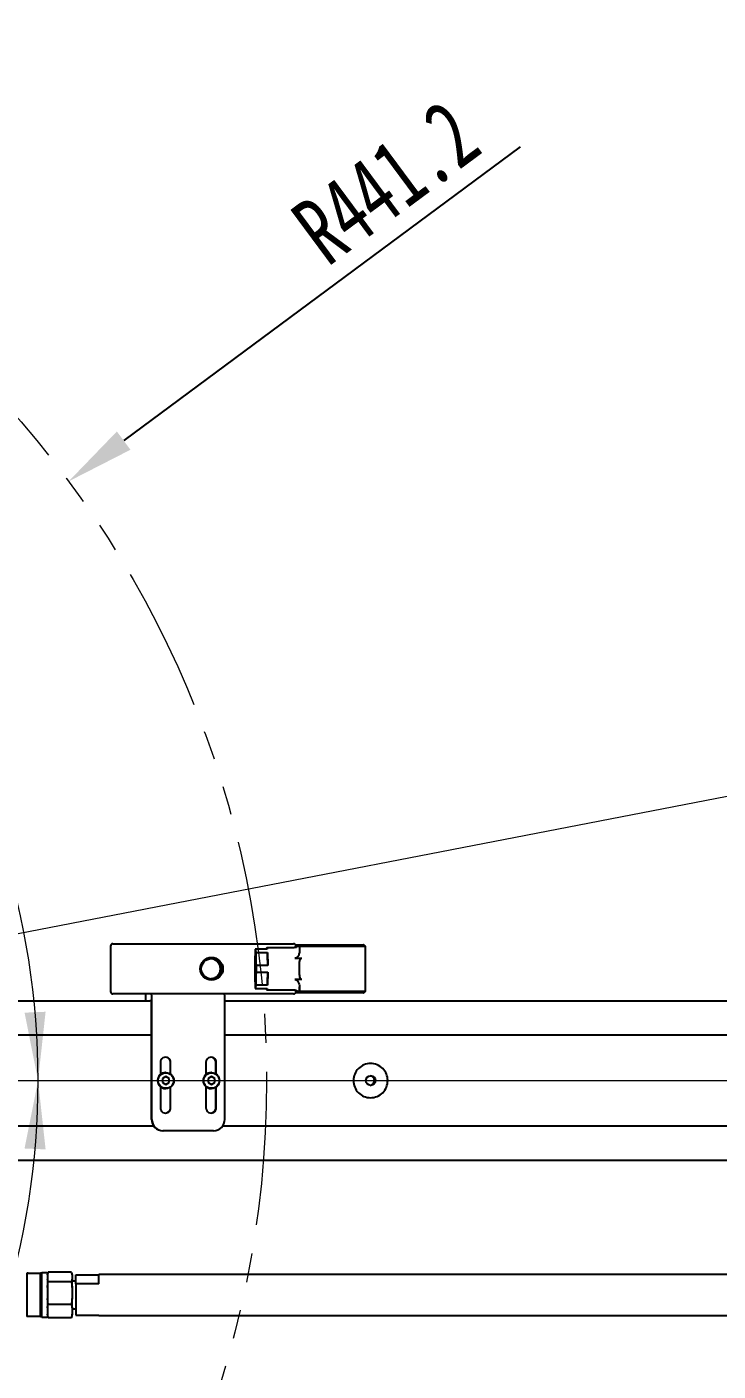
# Model space of a CAD drawing. Header units: millimetres. Extents: x 0 to 420, y 0 to 297.
# Drawn here: x 123.9 to 154.2, y 55.8 to 114.8 of the extents above; entities that cross this region are included whole.
import ezdxf

# ---------------------------------------------------------------- set-up
doc = ezdxf.new("R2010")
doc.units = ezdxf.units.MM
doc.linetypes.add('PHANTOM', pattern=[12.7, 6.35, -1.27, 1.27, -1.27, 1.27, -1.27])
doc.layers.get('0').update_dxf_attribs({"lineweight": 18})
doc.layers.add('双点划线层', color=7, linetype='PHANTOM', lineweight=18)
doc.layers.add('标注层', color=7, linetype='Continuous', lineweight=15)
doc.styles.add('SLDTEXTSTYLE6', font='', dxfattribs={"width": 0.7})
doc.styles.get('SLDTEXTSTYLE6').set_extended_font_data('宋体')
doc.dimstyles.new('SLDDIMSTYLE0', dxfattribs={"dimtxt": 3, "dimasz": 3, "dimexe": 0, "dimexo": 0.0625, "dimgap": 0.75, "dimtad": 1, "dimdec": 4, "dimlfac": 10, "dimzin": 12, "dimdsep": 46, "dimtxsty": 'SLDTEXTSTYLE6', "dimcen": 0.09, "dimdle": 6, "dimazin": 3, "dimtfac": 1, "dimtdec": 3, "dimtofl": 0, "dimtmove": 0, "dimatfit": 3, "dimfxl": 1, "dimfrac": 2, "dimtolj": 1, "dimarcsym": 0})
doc.dimstyles.new('SLDDIMSTYLE8', dxfattribs={"dimtxt": 3, "dimasz": 3, "dimexe": 0, "dimexo": 0.0625, "dimgap": 0.75, "dimtad": 1, "dimdec": 1, "dimlfac": 10, "dimrnd": 1e-09, "dimzin": 12, "dimdsep": 46, "dimtxsty": 'SLDTEXTSTYLE6', "dimcen": 0, "dimdle": 6, "dimadec": 0, "dimazin": 3, "dimtfac": 1, "dimtdec": 3, "dimtofl": 0, "dimtmove": 0, "dimatfit": 3, "dimfxl": 1, "dimfrac": 2, "dimtolj": 1, "dimarcsym": 0})

# ---------------------------------------------------------------- blocks, each defined once
blk = doc.blocks.new('*X27')
at = {"layer": '标注层', "transparency": 16777216}
blk.add_hatch(color=256, dxfattribs=at).paths.add_polyline_path([(233.011, 96.215), (229.978, 96.097), (230.154, 95.191)], flags=0)
blk.add_line((233.011, 96.215), (90.275, 68.561), dxfattribs=at)
at = {"layer": '标注层', "transparency": 16777216, "insert": (154.888, 85.018), "char_height": 3, "width": 21.26774, "attachment_point": 1, "rotation": 10.96465, "style": 'SLDTEXTSTYLE6'}
blk.add_mtext('R1453.9', dxfattribs=at)
blk = doc.blocks.new('*X28')
at = {"layer": '标注层', "transparency": 16777216}
for points in [[(64.149, 90.483), (66.517, 92.383), (65.836, 93.007)], [(124.38, 68.561), (124.71, 71.578), (123.788, 71.538)]]:
    blk.add_hatch(color=256, dxfattribs=at).paths.add_polyline_path(points, flags=0)
blk.add_arc((90.275, 68.561), 34.105, 0, 140, dxfattribs=at)
at = {"layer": '标注层', "transparency": 16777216, "insert": (99.161, 105.736), "char_height": 3, "width": 12.0331, "attachment_point": 1, "rotation": 340, "style": 'SLDTEXTSTYLE6'}
blk.add_mtext('140%%D', dxfattribs=at)
blk = doc.blocks.new('*X29')
at = {"layer": '标注层', "transparency": 16777216}
for points in [[(124.38, 68.561), (123.788, 65.584), (124.71, 65.544)], [(64.149, 46.639), (65.836, 44.115), (66.517, 44.739)]]:
    blk.add_hatch(color=256, dxfattribs=at).paths.add_polyline_path(points, flags=0)
blk.add_arc((90.275, 68.561), 34.105, 220, 360, dxfattribs=at)
at = {"layer": '标注层', "transparency": 16777216, "insert": (96.516, 38.654), "char_height": 3, "width": 12.0331, "attachment_point": 1, "rotation": 20, "style": 'SLDTEXTSTYLE6'}
blk.add_mtext('140%%D', dxfattribs=at)
blk = doc.blocks.new('*X30')
at = {"layer": '标注层', "transparency": 16777216}
blk.add_hatch(color=0, dxfattribs=at).paths.add_polyline_path([(127.834, 97.02), (128.429, 96.217), (125.721, 94.832)], flags=0)
at = {"layer": '标注层', "color": 0, "lineweight": -2, "transparency": 16777216}
blk.add_line((145.51, 109.499), (128.132, 96.619), dxfattribs=at)
at = {"layer": '标注层', "color": 0, "transparency": 16777216, "insert": (139.631, 107.942), "char_height": 3, "width": 17.5776, "attachment_point": 5, "rotation": 36.54423, "style": 'SLDTEXTSTYLE6'}
blk.add_mtext('R441.2', dxfattribs=at)

msp = doc.modelspace()

# ---------------------------------------------------------------- linework, layer by layer
at = {"color": 161, "linetype": 'Continuous', "lineweight": 25, "true_color": 0x67adff}
for p, q in [((127.55874828, 74.46092366), (127.55874828, 72.46092371)), ((127.55874828, 74.46092366), (127.55881682, 74.46092366)), ((127.65874997, 74.56092349), (127.78144315, 74.56092349)), ((127.78144315, 74.56092349), (135.57604984, 74.56092349)), ((133.92299846, 74.32694919), (133.89883176, 74.32694919)), ((134.42265228, 74.32694919), (133.92299846, 74.32694919)), ((135.60974136, 74.38592351), (134.41057042, 74.38592351)), ((135.67690984, 74.51092376), (138.64985243, 74.51092376)), ((135.67969933, 74.40151609), (135.67969933, 74.46092366)), ((135.75371638, 74.46092366), (135.76415018, 74.46092366)), ((135.83046928, 74.43593106), (135.83934442, 74.25188831)), ((135.83934442, 74.43592361), (135.83934442, 74.25188831)), ((135.85545257, 74.46092366), (135.86339787, 74.46092366)), ((135.86339787, 74.46092366), (138.71142701, 74.46092366)), ((138.6748536, 74.48592371), (138.67483572, 74.48592371)), ((138.6748536, 74.46092366), (138.6748536, 74.48592371)), ((138.73642817, 72.48592376), (138.73642817, 74.43592361)), ((133.8890715, 74.17539469), (133.87698964, 73.61247799)), ((133.93275872, 74.17539469), (134.43241254, 74.17539469)), ((133.94484356, 73.61247799), (133.93275872, 74.17539469)), ((134.43241254, 74.17539469), (134.44449738, 73.61247799)), ((135.63948408, 73.92527795), (135.93927756, 73.92527795)), ((133.87698964, 73.309369), (133.8890715, 72.74645268)), ((133.93275872, 72.74645268), (133.94484356, 73.309369)), ((134.44449738, 73.61247799), (133.94484356, 73.61247799)), ((133.94484356, 73.309369), (134.44449738, 73.309369)), ((134.44449738, 73.309369), (134.43241254, 72.74645268)), ((133.89883176, 72.59489819), (133.92299846, 72.59489819)), ((133.92299846, 72.59489819), (134.42265228, 72.59489819)), ((134.43241254, 72.74645268), (133.93275872, 72.74645268)), ((134.41057042, 72.53592349), (135.60974136, 72.53592349)), ((135.93927756, 72.99656942), (135.63948408, 72.99656942)), ((135.67969933, 72.46092371), (135.67969933, 72.51933514)), ((135.83934442, 72.66995906), (135.83046928, 72.48591594)), ((135.83934442, 72.48592376), (135.83934442, 72.66995906)), ((116.08969406, 72.06092364), (129.28412393, 72.06092364)), ((127.55874828, 72.46092371), (127.55881682, 72.46092371)), ((127.78144315, 72.36092351), (127.65874997, 72.36092351)), ((129.28040758, 72.36092351), (127.78144315, 72.36092351)), ((129.08672527, 72.36092351), (129.08672527, 72.06092364)), ((129.35202852, 72.36092351), (129.28040758, 72.36092351)), ((129.35202852, 72.06092364), (129.28412393, 72.06092364)), ((132.54981473, 72.36092351), (129.35202852, 72.36092351)), ((129.35476736, 66.86092353), (129.35476736, 71.98726348)), ((129.36591938, 66.86092353), (129.36591938, 71.98726348)), ((135.57604984, 72.36092351), (132.54981473, 72.36092351)), ((132.5634344, 72.06092364), (164.69398275, 72.06092364)), ((132.56370858, 66.86092353), (132.56370858, 71.98726348)), ((138.64985243, 72.41092361), (135.67690984, 72.41092361)), ((135.76702014, 72.46092371), (135.75371638, 72.46092371)), ((135.86339787, 72.46092371), (135.85545257, 72.46092371)), ((138.71142701, 72.46092371), (135.86339787, 72.46092371)), ((138.67483572, 72.43592366), (138.6748536, 72.43592366)), ((138.6748536, 72.43592366), (138.6748536, 72.46092371)), ((117.54418448, 70.56092358), (129.35476736, 70.56092358)), ((132.56370858, 70.56092358), (165.52799479, 70.56092358)), ((129.74065975, 69.36092367), (129.74065975, 68.82901875)), ((130.17919496, 68.84861853), (130.17919496, 69.36092367)), ((130.19034997, 68.84055568), (130.19034997, 69.36092367)), ((131.73927799, 69.36092367), (131.73927799, 68.82901875)), ((132.17781321, 68.84861853), (132.17781321, 69.36092367)), ((132.18896821, 68.84055568), (132.18896821, 69.36092367)), ((138.95370499, 69.31092361), (138.94998864, 69.31092361)), ((129.98037771, 68.73292362), (129.83152405, 68.64692362)), ((129.83152405, 68.64692362), (129.83152405, 68.47492363)), ((129.83152405, 68.47492363), (129.98037771, 68.38892363)), ((129.98000518, 68.91092364), (129.96550635, 68.91092364)), ((130.12179569, 68.64692362), (129.97665838, 68.73077555)), ((129.97665838, 68.39107171), (130.12179569, 68.47492363)), ((130.12923137, 68.64692362), (129.98037771, 68.73292362)), ((129.98037771, 68.38892363), (130.12923137, 68.47492363)), ((130.12179569, 68.64692362), (130.12923137, 68.64692362)), ((130.12179569, 68.47492363), (130.12179569, 68.64692362)), ((130.12179569, 68.47492363), (130.12923137, 68.47492363)), ((130.12923137, 68.47492363), (130.12923137, 68.64692362)), ((131.97899595, 68.73292362), (131.83014229, 68.64692362)), ((131.83014229, 68.64692362), (131.83014229, 68.47492363)), ((131.83014229, 68.47492363), (131.97899595, 68.38892363)), ((131.97862342, 68.91092364), (131.96412161, 68.91092364)), ((132.12041095, 68.64692362), (131.97527662, 68.73077555)), ((131.97527662, 68.39107171), (132.12041095, 68.47492363)), ((132.12784663, 68.64692362), (131.97899595, 68.73292362)), ((131.97899595, 68.38892363), (132.12784663, 68.47492363)), ((132.12041095, 68.64692362), (132.12784663, 68.64692362)), ((132.12041095, 68.47492363), (132.12041095, 68.64692362)), ((132.12041095, 68.47492363), (132.12784663, 68.47492363)), ((132.12784663, 68.47492363), (132.12784663, 68.64692362)), ((129.74065975, 68.2928285), (129.74065975, 67.36092362)), ((129.96550635, 68.21092362), (129.98000518, 68.21092362)), ((130.17919496, 67.36092362), (130.17919496, 68.27322872)), ((130.19034997, 67.36092362), (130.19034997, 68.28129158)), ((131.73927799, 68.2928285), (131.73927799, 67.36092362)), ((131.96412161, 68.21092362), (131.97862342, 68.21092362)), ((132.17781321, 67.36092362), (132.17781321, 68.27322872)), ((132.18896821, 67.36092362), (132.18896821, 68.28129158)), ((138.94998864, 67.81092364), (138.95370499, 67.81092364)), ((129.45469752, 66.56092367), (117.54418448, 66.56092367)), ((129.8655732, 66.36092364), (129.85442117, 66.36092364)), ((132.06405476, 66.36092364), (129.8655732, 66.36092364)), ((165.52799479, 66.56092367), (132.46377841, 66.56092367)), ((164.69398275, 65.06092361), (116.08969406, 65.06092361)), ((124.79016915, 60.13592332), (124.54016939, 60.13592332)), ((124.54016939, 60.13592332), (124.54016939, 60.11092364)), ((124.79016915, 60.13592332), (124.79016915, 58.75303893)), ((124.8063697, 60.121385), (124.79016915, 60.06092354)), ((125.84297195, 60.15782057), (124.81736377, 60.15782057)), ((125.84297195, 60.15782057), (125.87016955, 60.04979833)), ((125.87016955, 60.06092354), (125.85321799, 60.12417897)), ((123.89016882, 60.11092364), (123.89016882, 58.21092351)), ((123.94016818, 60.11092364), (124.49016705, 60.11092364)), ((124.49016705, 58.21092351), (124.49016705, 60.11092364)), ((124.54016939, 60.11092364), (124.49016705, 60.11092364)), ((124.54016939, 58.21092351), (124.54016939, 60.11092364)), ((124.81736377, 59.74243133), (124.79016915, 59.85045358)), ((125.84297195, 59.74243133), (124.81736377, 59.74243133)), ((125.84297195, 59.74243133), (125.87016955, 59.48318689)), ((125.87016955, 60.04979833), (125.87016955, 60.06092354)), ((125.87016955, 60.04979833), (125.87016955, 59.85045358)), ((125.87016955, 59.48318689), (125.87016955, 59.85045358)), ((126.04016796, 59.76092367), (125.87016955, 59.76092367)), ((126.04016796, 60.04716679), (127.04016701, 60.04716679)), ((126.04016796, 59.64999273), (126.04016796, 60.04716679)), ((126.04016796, 59.64999273), (126.04016796, 58.27468037)), ((127.04016701, 59.64999273), (126.04016796, 59.64999273)), ((172.04016582, 60.06092354), (127.04016701, 60.06092354)), ((127.04016701, 59.64999273), (127.04016701, 60.06092354)), ((124.81736377, 58.74553396), (124.79016915, 59.00477841)), ((125.87016955, 59.48318689), (125.87016955, 59.00477841)), ((125.87016955, 58.59431251), (125.87016955, 59.00477841)), ((124.79016915, 58.75303893), (124.79016915, 58.18592384)), ((125.84297195, 58.74553396), (124.81736377, 58.74553396)), ((125.84297195, 58.74553396), (125.87016955, 58.59431251)), ((125.87016955, 58.59431251), (125.87016955, 58.31524803)), ((125.87016955, 58.56092348), (126.04016796, 58.56092348)), ((124.49016705, 58.21092351), (123.94016818, 58.21092351)), ((124.49016705, 58.21092351), (124.54016939, 58.21092351)), ((124.54016939, 58.21092351), (124.54016939, 58.18592384)), ((124.54016939, 58.18592384), (124.79016915, 58.18592384)), ((124.81736377, 58.16402658), (124.79016915, 58.31524803)), ((124.79016915, 58.26092362), (124.8063697, 58.20046215)), ((124.80585113, 58.20774286), (124.81736377, 58.16402658)), ((125.84297195, 58.16402658), (124.81736377, 58.16402658)), ((125.84297195, 58.16402658), (125.85397497, 58.20773765)), ((125.85321799, 58.19766819), (125.87016955, 58.26092362)), ((125.87016955, 58.26092362), (125.87016955, 58.31524803)), ((126.04016796, 58.27468037), (127.04016701, 58.27468037)), ((127.04016701, 58.26092362), (127.04016701, 58.27468037)), ((127.04016701, 58.26092362), (172.04016582, 58.26092362))]:
    msp.add_line(p, q, dxfattribs=at)
for points in [[(134.39848557, 74.32694919), (134.4014211, 74.35259408), (134.40442816, 74.37106072), (134.40748588, 74.38220046), (134.41057042, 74.38592351), (134.41365198, 74.38220046), (134.41670969, 74.37106072), (134.41971973, 74.35259408), (134.42265228, 74.32694919)], [(133.93322364, 73.4609235), (133.93252328, 73.3117096), (133.93046394, 73.17187152), (133.92717675, 73.05019534), (133.92286733, 72.95432686), (133.91780988, 72.89028986), (133.91231731, 72.86210767), (133.90673533, 72.87155128), (133.90141562, 72.91802726), (133.89669493, 72.99861572), (133.89286831, 73.1082525), (133.89017418, 73.2400488), (133.88878242, 73.38572367), (133.88878242, 73.5361237), (133.89017418, 73.6817982), (133.89286831, 73.81359487), (133.89669493, 73.92323165), (133.90141562, 74.00381974), (133.90673533, 74.05029609), (133.91231731, 74.0597397), (133.91780988, 74.03155751), (133.92286733, 73.96752051), (133.92717675, 73.87165203), (133.93046394, 73.74997585), (133.93252328, 73.61013739), (133.93322364, 73.4609235)], [(134.42265228, 72.59489819), (134.41971973, 72.56925329), (134.41670969, 72.55078665), (134.41365198, 72.53964691), (134.41057042, 72.53592349), (134.40748588, 72.53964691), (134.40442816, 72.55078665), (134.4014211, 72.56925329), (134.39848557, 72.59489819)]]:
    msp.add_lwpolyline(points, dxfattribs=at)
for centre, radius in [((131.98201559, 73.46098525), 0.49989456), ((131.98202575, 73.46097927), 0.44992081), ((129.98005725, 68.56109191), 0.34983173), ((129.9803294, 68.56108721), 0.33983642), ((131.97867223, 68.56109362), 0.34983002), ((131.9789448, 68.561088), 0.33983563), ((138.9554724, 68.56088618), 0.20994829)]:
    msp.add_circle(centre, radius, dxfattribs=at)
for centre, radius, start, end in [((127.65878442, 74.4609559), 0.0999676, 90.0197429275, 180.0184762495), ((136.94493553, 74.05468553), 3.05824715, 174.8924212732, 177.737945325), ((130.88883303, 74.05545437), 3.04628779, 2.2564679255, 5.1131654763), ((135.75372564, 74.4359341), 0.02498956, 90.0212216233, 180.0240461612), ((135.81437286, 74.43592354), 0.02500012, 89.9859040936, 143.8072768952), ((138.64984454, 74.48593259), 0.02499118, 359.9796533105, 89.981914069), ((138.71141949, 74.43593286), 0.0249908, 359.9787954802, 89.9827718997), ((131.9263269, 73.46108208), 0.44985059, 359.9798018006, 86.4255202181), ((119.01750824, 73.56287546), 15.42706889, 0.1842230061, 2.275480489), ((111.38412905, 73.46092369), 24.45986736, 359.4996480689, 0.5003519311), ((131.92632943, 73.46076446), 0.44984806, 272.8096428677, 0.0202560371), ((158.54151161, 73.4609235), 24.66498759, 179.6479427551, 180.3520572449), ((109.13867663, 73.4609235), 24.80662989, 359.6499529766, 0.3500470234), ((119.01756693, 73.35897069), 15.4270102, 357.7245154106, 359.815779467), ((136.94489726, 72.86715937), 3.05820882, 182.2620368385, 185.1075965633), ((130.888871, 72.86639055), 3.04624975, 354.8868166835, 357.7435499147), ((127.65878495, 72.46089163), 0.09996813, 179.9816136386, 269.979953741), ((126.84264996, 72.0805488), 2.52499321, 357.8827380177, 6.3752580249), ((128.85729367, 72.0056474), 0.49781326, 357.8836222465, 6.3751610515), ((130.04063415, 72.08053604), 2.52479788, 357.8828639841, 6.3760447546), ((135.75372548, 72.48591312), 0.02498941, 179.9755984709, 269.9791337444), ((135.77686737, 72.48591067), 0.02498704, 223.5649351054, 276.4015994406), ((135.81437293, 72.48592363), 0.025, 227.732967665, 270.0071300364), ((138.64984507, 72.43591425), 0.02499065, 270.0168727784, 0.0215598419), ((138.71141965, 72.48591435), 0.02499065, 270.0168727783, 0.0215598419), ((129.96550486, 69.36104817), 0.22484515, 359.9682741963, 180.0317258037), ((129.9542709, 69.36100143), 0.22492407, 359.9801904556, 88.5589585892), ((131.9641231, 69.36104817), 0.22484515, 359.9682741963, 180.0317258037), ((131.95288781, 69.36100013), 0.22492541, 359.9805232054, 88.5586258394), ((138.950221, 68.56120752), 0.74971612, 90.0177582011, 180.0216961629), ((138.95347511, 68.56121299), 0.74971065, 359.977885493, 89.9824323128), ((129.96566988, 68.56092363), 0.35000005, 90.0267698458, 269.9732301542), ((131.96428614, 68.56092363), 0.35000005, 90.026932582, 269.973067418), ((138.950221, 68.56063973), 0.74971612, 179.9783038371, 269.9822417989), ((138.91086303, 68.56099098), 0.20994061, 359.981619563, 83.876549654), ((138.91086303, 68.56085628), 0.20994061, 276.1234503459, 0.0183804372), ((138.95347511, 68.56063426), 0.74971065, 270.0175676872, 0.0221145071), ((129.96550486, 67.36079905), 0.22484515, 179.9682583856, 0.0317416143), ((129.95427076, 67.3608459), 0.22492421, 271.4410764445, 0.0197982262), ((131.9641231, 67.36079905), 0.22484515, 179.9682583856, 0.0317416144), ((131.95288767, 67.3608472), 0.22492555, 271.4414091956, 0.0194654752), ((129.85459373, 66.86075002), 0.49982641, 179.9801093504, 269.9802191276), ((129.86574746, 66.86075171), 0.4998281, 179.9803037771, 269.9800247008), ((132.0638805, 66.86075171), 0.4998281, 270.0199752992, 0.0196962229)]:
    msp.add_arc(centre, radius, start, end, dxfattribs=at)
for centre, major_axis, ratio, start_param, end_param in [((135.57605017, 74.46092363), (0.10364887, 0), 0.9647958577, 0, 1.5707963268), ((135.86339902, 74.43592363), (0, 0.025), 0.9621284654, 0, 1.5707963268), ((135.57605017, 72.46092363), (0.10364887, 0), 0.9647958577, 4.7123889804, 6.2831853072), ((135.86339902, 72.48592363), (0, 0.025), 0.9621284654, 1.5707963268, 3.1415926536)]:
    msp.add_ellipse(centre, major_axis=major_axis, ratio=ratio, start_param=start_param, end_param=end_param, dxfattribs=at)
for points, knots in [([(135.76029376, 74.45609308), (135.75881551, 74.45410312), (135.74839641, 74.44007733), (135.71491602, 74.41364102), (135.66412989, 74.38838686), (135.62520016, 74.38897483), (135.60906485, 74.38921853)], [0, 0, 0, 0, 0.00834510134, 0.05881867338, 0.12510034476, 0.17201860892, 0.17201860892, 0.17201860892, 0.17201860892]), ([(135.67360178, 74.51120875), (135.67192405, 74.51150714), (135.66866817, 74.51208622), (135.66462064, 74.51405224), (135.66188342, 74.51592836), (135.66057792, 74.51706489), (135.66027819, 74.51735309), (135.66018775, 74.51744004)], [0, 0, 0, 0, 0.004555636983, 0.008840910827, 0.012065937274, 0.014140153464, 0.015036428476, 0.015036428476, 0.015036428476, 0.015036428476]), ([(135.83046928, 74.43592361), (135.81618235, 74.44114784), (135.79672126, 74.44826407), (135.75958968, 74.45299883), (135.76492059, 74.45142435), (135.76765195, 74.45061765)], [0, 0, 0, 0, 0.041347971294, 0.056322585278, 0.072056386101, 0.072056386101, 0.072056386101, 0.072056386101]), ([(135.78054145, 74.46092366), (135.78686577, 74.46092366), (135.79935534, 74.46092366), (135.82519659, 74.46092366), (135.83795265, 74.46092366)], [0, 0, 0, 0, 0.029071197369, 0.057411193848, 0.057411193848, 0.057411193848, 0.057411193848]), ([(131.92506567, 73.91065246), (131.92553947, 73.91074359), (131.98119015, 73.9214472), (132.0704111, 73.89168429), (132.17470625, 73.8403535), (132.24683448, 73.78125751), (132.30485014, 73.70943665), (132.3609291, 73.60458466), (132.37017018, 73.51752064), (132.37617746, 73.4609235)], [0, 0, 0, 0, 0.00145284258, 0.17064660403, 0.26172697258, 0.35473995032, 0.44775259775, 0.5388317686, 0.70802600516, 0.70802600516, 0.70802600516, 0.70802600516]), ([(135.83934442, 74.25188831), (135.83440256, 74.20306963), (135.82532328, 74.11337897), (135.77454843, 74.01498848), (135.72294257, 73.95764348), (135.68130678, 73.92984097), (135.65121466, 73.92655781), (135.63948408, 73.92527795)], [0, 0, 0, 0, 0.14655468454, 0.26925317482, 0.32382129264, 0.37888543622, 0.41406408072, 0.41406408072, 0.41406408072, 0.41406408072]), ([(135.84306375, 73.67452382), (135.84329415, 73.72519969), (135.84358973, 73.79020989), (135.86532302, 73.86531544), (135.8839264, 73.89842331), (135.90865005, 73.91801188), (135.92546428, 73.92457794), (135.93607714, 73.92511577), (135.93927756, 73.92527795)], [0, 0, 0, 0, 0.14742586977, 0.189127183, 0.2419075832, 0.26267993339, 0.28363832332, 0.29268740485, 0.29268740485, 0.29268740485, 0.29268740485]), ([(132.37617746, 73.4609235), (132.37016926, 73.40431537), (132.36092676, 73.31723437), (132.30485463, 73.21246643), (132.24681687, 73.14037162), (132.17477144, 73.08230205), (132.07051802, 73.02638145), (131.9839883, 73.01716662), (131.92790881, 73.01119453)], [0, 0, 0, 0, 0.16885507718, 0.25975187195, 0.35257827172, 0.44540500114, 0.53630299121, 0.70370767049, 0.70370767049, 0.70370767049, 0.70370767049]), ([(135.93927756, 72.99656942), (135.93331456, 72.99712166), (135.92141732, 72.99822348), (135.9023358, 73.00781204), (135.87995995, 73.02907264), (135.85445008, 73.08053656), (135.84346248, 73.15642527), (135.84318787, 73.21902737), (135.84306375, 73.24732355)], [0, 0, 0, 0, 0.01681444353, 0.03354777114, 0.06143645676, 0.10975211877, 0.2100147648, 0.29271328699, 0.29271328699, 0.29271328699, 0.29271328699]), ([(135.61027482, 72.53262176), (135.61939439, 72.53347713), (135.65418071, 72.53673992), (135.70749319, 72.51328006), (135.74757747, 72.4838054), (135.75881497, 72.46805415), (135.75922683, 72.46747687)], [0, 0, 0, 0, 0.02685194609, 0.10242592255, 0.16675710325, 0.16920456129, 0.16920456129, 0.16920456129, 0.16920456129]), ([(135.63948408, 72.99656942), (135.65177101, 72.99517941), (135.67970956, 72.99201877), (135.72620294, 72.96248128), (135.78180859, 72.89708664), (135.82863834, 72.79452145), (135.83588748, 72.71017965), (135.83934442, 72.66995906)], [0, 0, 0, 0, 0.0368369718, 0.08376152258, 0.16080108927, 0.29335885497, 0.41419759512, 0.41419759512, 0.41419759512, 0.41419759512]), ([(135.66264645, 72.40641936), (135.66421213, 72.40735832), (135.66763753, 72.40941257), (135.67270316, 72.41098357), (135.67586056, 72.41071133), (135.676734, 72.41063601)], [0, 0, 0, 0, 0.005685087467, 0.012437814241, 0.015020211226, 0.015020211226, 0.015020211226, 0.015020211226]), ([(135.7626839, 72.47025519), (135.771612, 72.47058058), (135.78870167, 72.47120342), (135.81696938, 72.48116593), (135.83046928, 72.48592376)], [0, 0, 0, 0, 0.036540599834, 0.06994399785, 0.06994399785, 0.06994399785, 0.06994399785]), ([(135.83794967, 72.46092371), (135.83004531, 72.46092371), (135.80836806, 72.46092371), (135.77869912, 72.46092371), (135.78322955, 72.46092371), (135.78452006, 72.46092371)], [0, 0, 0, 0, 0.016593635457, 0.045507109105, 0.057023763657, 0.057023763657, 0.057023763657, 0.057023763657]), ([(124.79016915, 60.04979833), (124.79113075, 60.05515948), (124.79760737, 60.0912681), (124.8082777, 60.12721274), (124.81736377, 60.15782057)], [0, 0, 0, 0, 0.01654845446, 0.11145770888, 0.11145770888, 0.11145770888, 0.11145770888]), ([(123.94016818, 60.11092364), (123.93714922, 60.11092364), (123.93045342, 60.11092364), (123.91976086, 60.11092364), (123.907119, 60.11092364), (123.89297117, 60.11092364), (123.89128976, 60.11092364), (123.89016882, 60.11092364)], [0, 0, 0, 0, 0.003529198821, 0.007827496563, 0.014353146955, 0.02623535493, 0.04999935627, 0.04999935627, 0.04999935627, 0.04999935627]), ([(124.79016915, 59.48318689), (124.79059779, 59.48905332), (124.79692965, 59.57571359), (124.80750465, 59.66199277), (124.81736377, 59.74243133)], [0, 0, 0, 0, 0.01764738515, 0.2606915484, 0.2606915484, 0.2606915484, 0.2606915484]), ([(125.87016955, 59.85045358), (125.86920688, 59.84509241), (125.86272281, 59.80898237), (125.85205551, 59.77303861), (125.84297195, 59.74243133)], [0, 0, 0, 0, 0.01654791834, 0.11145813002, 0.11145813002, 0.11145813002, 0.11145813002]), ([(125.87016955, 59.00477841), (125.86973989, 58.99891198), (125.86339294, 58.91225275), (125.85282474, 58.82597299), (125.84297195, 58.74553396)], [0, 0, 0, 0, 0.01764759296, 0.26069160604, 0.26069160604, 0.26069160604, 0.26069160604]), ([(124.79016915, 58.59431251), (124.79061419, 58.59786211), (124.79695343, 58.64842323), (124.80752985, 58.698745), (124.81736377, 58.74553396)], [0, 0, 0, 0, 0.01078957303, 0.15368848464, 0.15368848464, 0.15368848464, 0.15368848464]), ([(123.94016818, 58.21092351), (123.93714922, 58.21092351), (123.93045342, 58.21092351), (123.91976086, 58.21092351), (123.907119, 58.21092351), (123.89297117, 58.21092351), (123.89128976, 58.21092351), (123.89016882, 58.21092351)], [0, 0, 0, 0, 0.003529198821, 0.007827496563, 0.014353146955, 0.02623535493, 0.04999935627, 0.04999935627, 0.04999935627, 0.04999935627]), ([(125.87016955, 58.31524803), (125.8697235, 58.3116985), (125.86337327, 58.26116557), (125.85280132, 58.21082818), (125.84297195, 58.16402658)], [0, 0, 0, 0, 0.01079537885, 0.1536885717, 0.1536885717, 0.1536885717, 0.1536885717])]:
    msp.add_open_spline(points, degree=3, knots=knots, dxfattribs=at)
at = {"layer": '双点划线层'}
msp.add_circle((90.27515784, 68.56092363), 44.12053834, dxfattribs=at)
at = {"layer": '标注层'}
msp.add_line((90.27515784, 68.56092363), (242.66343596, 68.56092363), dxfattribs=at)

# ---------------------------------------------------------------- dimensions: what is measured, and where the dimension line sits
for mpoint, picture, middle in [((125.72148529, 94.83219641), '*X30', (140.97083413, 106.13434904)), ((233.01102415, 96.21457746), '*X27', (155.62364978, 81.2215437))]:
    dim = msp.add_radius_dim(center=(90.27515784, 68.56092363), mpoint=mpoint, dimstyle='SLDDIMSTYLE8', override={"dimpost": 'R<>', "dimsah": 1, "dimtzin": 12}, dxfattribs=at)
    dim.commit()
    dim.dimension.update_dxf_attribs({"geometry": picture, "text_midpoint": middle, "dimtype": 164})
for base, line1, line2, picture, middle in [((101.93980834, 100.60928748), ((44.31249126, 107.12818021), (90.27515784, 68.56092363)), ((242.66343596, 68.56092363), (90.27515784, 68.56092363)), '*X28', (101.93980834, 100.60928748)), ((101.93980834, 36.51255977), ((242.66343596, 68.56092363), (90.27515784, 68.56092363)), ((44.31249126, 29.99366705), (90.27515784, 68.56092363)), '*X29', (101.93980834, 36.51255977))]:
    dim = msp.add_angular_dim_2l(base=base, line1=line1, line2=line2, dimstyle='SLDDIMSTYLE0', override={"dimtad": 1, "dimtih": 0, "dimtoh": 0, "dimsah": 1, "dimtdec": 2, "dimtzin": 12}, dxfattribs=at)
    dim.commit()
    dim.dimension.update_dxf_attribs({"geometry": picture, "text_midpoint": middle, "dimtype": 162})

doc.saveas('drawing.dxf')
